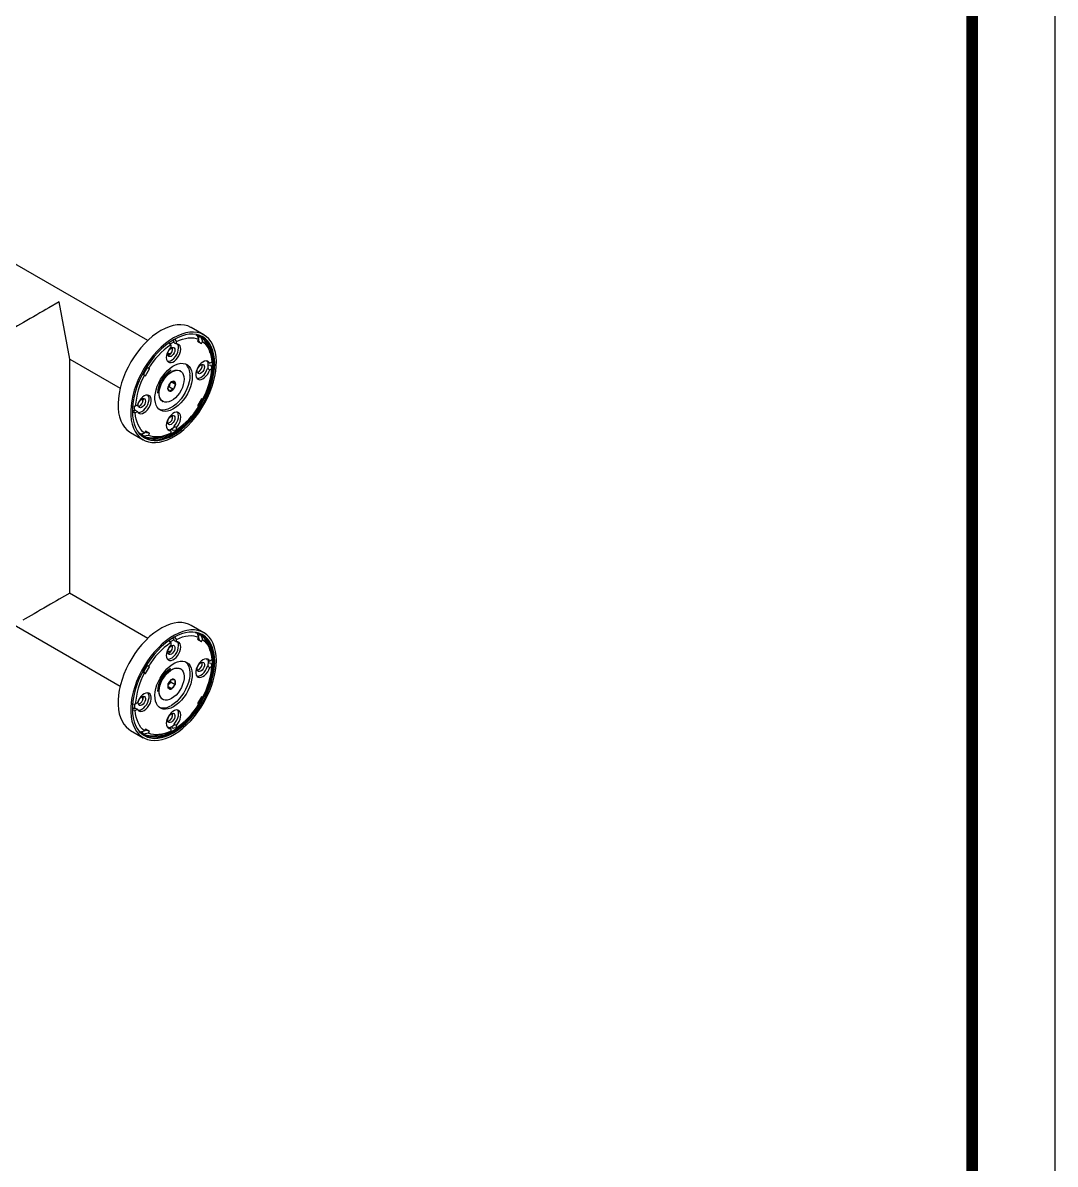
# Model space of a CAD drawing. Extents: x 0 to 3255, y 0 to 2385.
# Drawn here: x 2599 to 3255, y 935 to 1660 of the extents above; entities that cross this region are included whole.
import ezdxf

# ---------------------------------------------------------------- set-up
doc = ezdxf.new("R2010")
doc.units = 0
doc.header["$LTSCALE"] = 10
doc.header["$MEASUREMENT"] = 0
doc.layers.get('0').update_dxf_attribs({"linetype": 'CONTINUOUS'})

msp = doc.modelspace()

# ---------------------------------------------------------------- linework, layer by layer
at = {"color": 7, "linetype": 'Continuous', "lineweight": 25}
for p, q in [((2678.61, 1458.2), (2557.47, 1528.14)), ((2714.3, 1461.84), (2706.25, 1466.49)), ((2695.41, 1457.62), (2694.29, 1458.26)), ((2695.41, 1456.88), (2695.41, 1457.62)), ((2695.74, 1459.09), (2696.82, 1457.62)), ((2696.82, 1456.06), (2696.82, 1457.62)), ((2711, 1459.02), (2710, 1461.69)), ((2710.78, 1460.56), (2710.15, 1461.42)), ((2711, 1459.02), (2710.3, 1457.8)), ((2710.3, 1457.8), (2712.8, 1456.36)), ((2710.45, 1460.49), (2712.39, 1460.54)), ((2711.59, 1457.53), (2710.5, 1458.15)), ((2711.39, 1457.18), (2711.59, 1457.53)), ((2712.39, 1460.54), (2713.5, 1457.58)), ((2712.8, 1456.36), (2713.5, 1457.58)), ((2693.29, 1455.58), (2692.35, 1456.85)), ((2693.29, 1455.58), (2693.29, 1454.02)), ((2695.41, 1456.88), (2696.82, 1456.06)), ((2718.39, 1450.16), (2717.62, 1452.64)), ((2629.18, 1297.81), (2629.18, 1446.35)), ((2629.19, 1446.33), (2661.11, 1427.9)), ((2693.11, 1449.83), (2693.09, 1449.85)), ((2716.61, 1444.63), (2716.25, 1445.22)), ((2716.61, 1444.63), (2718.03, 1443.81)), ((2717.04, 1442.87), (2718.67, 1442.55)), ((2719.38, 1444.59), (2718.03, 1443.81)), ((2676.6, 1436.28), (2675.43, 1436.95)), ((2675.89, 1436.69), (2678.39, 1441.02)), ((2676.6, 1436.28), (2677.31, 1435.87)), ((2677.31, 1435.87), (2679.81, 1440.2)), ((2678.19, 1441.13), (2677.85, 1441.33)), ((2677.93, 1441.29), (2679.1, 1440.61)), ((2678.39, 1441.02), (2678.19, 1441.13)), ((2678.39, 1441.02), (2679.81, 1440.2)), ((2679.81, 1440.2), (2679.1, 1440.61)), ((2689.67, 1435.94), (2689.18, 1435.61)), ((2693.41, 1438.26), (2689.67, 1435.94)), ((2699.45, 1438.9), (2699.3, 1438.99)), ((2716.61, 1440.55), (2717.26, 1440.92)), ((2716.61, 1440.55), (2718.03, 1439.73)), ((2717.26, 1440.92), (2717.09, 1441.01)), ((2718.03, 1439.73), (2719.38, 1440.51)), ((2685.92, 1429.46), (2685.79, 1425.05)), ((2685.97, 1430.04), (2685.92, 1429.46)), ((2691.4, 1427.79), (2692.63, 1430.95)), ((2691.72, 1428.62), (2692.53, 1428.93)), ((2692.53, 1428.93), (2695.08, 1427.46)), ((2694.16, 1431.85), (2696.3, 1430.62)), ((2695.08, 1432.36), (2696.3, 1430.62)), ((2696.3, 1430.62), (2695.08, 1427.46)), ((2692.63, 1426.05), (2691.4, 1427.79)), ((2712.8, 1421.15), (2710.3, 1416.82)), ((2713.5, 1420.74), (2712.8, 1421.15)), ((2713.5, 1420.74), (2712.8, 1421.15)), ((2668.91, 1414.3), (2670.02, 1413.65)), ((2670.02, 1413.65), (2670.66, 1414.02)), ((2670.14, 1416.56), (2670.13, 1415.76)), ((2670.13, 1415.76), (2670.2, 1413.75)), ((2670.66, 1414.02), (2672.08, 1413.21)), ((2672.08, 1417.29), (2670.73, 1416.51)), ((2675.59, 1419.54), (2675.61, 1419.53)), ((2688.1, 1419.59), (2688.25, 1419.51)), ((2710.3, 1416.82), (2711, 1416.41)), ((2670.73, 1412.43), (2672.08, 1413.21)), ((2667.76, 1399.82), (2675.81, 1395.17)), ((2673.75, 1398.97), (2676.6, 1399.44)), ((2675.98, 1397.48), (2675.06, 1399.19)), ((2677.31, 1400.66), (2676.6, 1399.44)), ((2677.1, 1400.31), (2678.19, 1399.68)), ((2679.81, 1399.22), (2677.31, 1400.66)), ((2678.39, 1400.03), (2677.31, 1400.66)), ((2678.19, 1399.68), (2678.39, 1400.03)), ((2678.39, 1400.03), (2679.81, 1399.22)), ((2679.1, 1398), (2679.81, 1399.22)), ((2691.17, 1401.79), (2691.87, 1401.77)), ((2691.87, 1401.77), (2693.29, 1400.96)), ((2693.29, 1400.96), (2693.29, 1399.4)), ((2694.7, 1401.03), (2693.6, 1402.29)), ((2695.24, 1403.17), (2695.41, 1403.07)), ((2695.41, 1403.81), (2696.82, 1403)), ((2695.41, 1403.07), (2695.41, 1403.81)), ((2696.82, 1401.44), (2696.82, 1403)), ((2674.37, 1398.94), (2675.08, 1398.87)), ((2679.1, 1398), (2675.98, 1397.48)), ((2685.45, 1396.9), (2687.98, 1397.47)), ((2520.75, 1319.74), (2661.11, 1238.71)), ((2678.61, 1269.01), (2628.95, 1297.68)), ((2714.3, 1272.65), (2706.25, 1277.3)), ((2695.4, 1268.42), (2694.29, 1269.07)), ((2711, 1269.83), (2710, 1272.49)), ((2710.74, 1271.42), (2710.19, 1272.17)), ((2711, 1269.83), (2710.3, 1268.61)), ((2710.45, 1271.29), (2712.38, 1271.35)), ((2711.59, 1268.33), (2710.5, 1268.96)), ((2712.38, 1271.35), (2713.5, 1268.39)), ((2693.64, 1267.27), (2692.96, 1266.87)), ((2693.28, 1266.38), (2693.28, 1264.82)), ((2695.4, 1268.22), (2693.64, 1267.27)), ((2695.4, 1267.68), (2695.4, 1268.42)), ((2695.4, 1267.68), (2696.82, 1266.87)), ((2696.82, 1266.87), (2696.82, 1268.42)), ((2710.3, 1268.61), (2712.8, 1267.17)), ((2710.3, 1268.61), (2711.38, 1267.98)), ((2711.38, 1267.98), (2711.59, 1268.33)), ((2711.38, 1267.98), (2712.8, 1267.17)), ((2712.8, 1267.17), (2713.5, 1268.39)), ((2718.39, 1260.96), (2717.62, 1263.44)), ((2693.11, 1260.64), (2693.09, 1260.65)), ((2716.61, 1255.44), (2716.25, 1256.03)), ((2716.61, 1255.44), (2718.03, 1254.62)), ((2719.38, 1255.4), (2718.03, 1254.62)), ((2675.35, 1247.8), (2675.69, 1247.61)), ((2676.6, 1247.08), (2675.44, 1247.75)), ((2675.69, 1247.61), (2675.89, 1247.49)), ((2675.89, 1247.49), (2678.39, 1251.82)), ((2675.89, 1247.49), (2677.31, 1246.67)), ((2676.6, 1247.08), (2677.31, 1246.67)), ((2677.31, 1246.67), (2679.81, 1251)), ((2677.91, 1252.1), (2679.1, 1251.41)), ((2679.81, 1251), (2679.1, 1251.41)), ((2693.41, 1249.07), (2689.67, 1246.75)), ((2699.45, 1249.71), (2699.3, 1249.79)), ((2716.62, 1251.36), (2717.26, 1251.73)), ((2716.62, 1251.36), (2718.03, 1250.54)), ((2717.26, 1251.73), (2717.09, 1251.82)), ((2717.12, 1253.66), (2718.68, 1253.36)), ((2718.03, 1250.54), (2719.38, 1251.32)), ((2685.92, 1240.26), (2685.79, 1235.86)), ((2685.97, 1240.85), (2685.92, 1240.26)), ((2689.67, 1246.75), (2689.18, 1246.41)), ((2691.73, 1240.2), (2693.85, 1242.84)), ((2693.43, 1241.29), (2693.29, 1242.14)), ((2693.43, 1241.29), (2695.97, 1239.82)), ((2693.85, 1242.84), (2695.97, 1242.65)), ((2695.97, 1239.82), (2693.85, 1237.18)), ((2691.71, 1238.42), (2693.85, 1237.18)), ((2693.85, 1237.18), (2691.73, 1237.37)), ((2672.08, 1228.09), (2670.73, 1227.31)), ((2675.59, 1230.35), (2675.61, 1230.34)), ((2688.1, 1230.4), (2688.25, 1230.31)), ((2712.8, 1231.96), (2710.3, 1227.63)), ((2710.3, 1227.63), (2711.01, 1227.22)), ((2710.3, 1227.63), (2711.01, 1227.22)), ((2713.51, 1231.55), (2712.8, 1231.96)), ((2668.91, 1225.1), (2670.02, 1224.46)), ((2670.02, 1224.46), (2670.66, 1224.83)), ((2670.66, 1224.83), (2672.08, 1224.01)), ((2670.73, 1223.23), (2672.08, 1224.01)), ((2677.31, 1211.46), (2676.61, 1210.24)), ((2677.11, 1211.11), (2678.19, 1210.49)), ((2679.81, 1210.02), (2677.31, 1211.46)), ((2678.19, 1210.49), (2678.4, 1210.84)), ((2691.18, 1212.6), (2691.87, 1212.58)), ((2691.87, 1212.58), (2693.29, 1211.77)), ((2693.29, 1211.77), (2693.29, 1210.21)), ((2694.7, 1211.84), (2693.61, 1213.09)), ((2695.24, 1213.98), (2695.41, 1213.88)), ((2695.41, 1214.62), (2696.82, 1213.81)), ((2695.41, 1213.88), (2695.41, 1214.62)), ((2696.82, 1212.25), (2696.82, 1213.81)), ((2667.76, 1210.63), (2675.81, 1205.98)), ((2673.77, 1209.78), (2676.61, 1210.24)), ((2674.42, 1209.74), (2675.09, 1209.67)), ((2675.98, 1208.29), (2675.06, 1209.99)), ((2679.1, 1208.8), (2675.98, 1208.29)), ((2679.1, 1208.8), (2679.81, 1210.02)), ((2685.45, 1207.7), (2687.98, 1208.28))]:
    msp.add_line(p, q, dxfattribs=at)
msp.add_line((2629.18, 1446.35), (2622.48, 1482.88))
at = {"ltscale": 0.5}
msp.add_lwpolyline([(0, 0), (3255, 0), (3255, 2385), (0, 2385)], close=True, dxfattribs=at)
at = {"color": 5, "linetype": 'ByBlock', "lineweight": 200, "const_width": 7.5}
msp.add_lwpolyline([(52.34, 102.12), (3202.34, 102.12), (3202.34, 2329.62), (52.34, 2329.62)], close=True, dxfattribs=at)
at = {"color": 7, "linetype": 'Continuous', "lineweight": 25, "flags": 128}
for points in [[(2622.48, 1482.88), (2615.77, 1479.01), (2614.03, 1478.01), (2612.16, 1476.93), (2610.19, 1475.79), (2608.14, 1474.6), (2606.04, 1473.39), (2603.93, 1472.17), (2601.83, 1470.96), (2599.78, 1469.78), (2597.8, 1468.64), (2595.93, 1467.56), (2594.19, 1466.55), (2594.18, 1466.54)], [(2687.01, 1464.59), (2684.38, 1462.92), (2681.78, 1460.98), (2679.22, 1458.78), (2676.74, 1456.34), (2674.36, 1453.68), (2672.09, 1450.84), (2669.96, 1447.82), (2667.99, 1444.67), (2666.2, 1441.41), (2664.61, 1438.08), (2663.22, 1434.7), (2662.05, 1431.3), (2661.12, 1427.93), (2660.43, 1424.6), (2659.99, 1421.35), (2659.8, 1418.21), (2659.86, 1415.21), (2660.18, 1412.38), (2660.74, 1409.74), (2661.56, 1407.32), (2662.61, 1405.14), (2663.88, 1403.23), (2665.38, 1401.59), (2667.07, 1400.25), (2667.76, 1399.82)], [(2706.25, 1466.49), (2706.02, 1466.62), (2704.05, 1467.5), (2701.92, 1468.06), (2699.65, 1468.29), (2697.27, 1468.19), (2694.79, 1467.77), (2692.24, 1467.02), (2689.63, 1465.95), (2687.01, 1464.59)], [(2695.05, 1459.94), (2692.43, 1458.28), (2689.83, 1456.33), (2687.27, 1454.13), (2684.79, 1451.69), (2682.41, 1449.04), (2680.14, 1446.19), (2678.01, 1443.18), (2676.04, 1440.03), (2674.25, 1436.77), (2672.66, 1433.43), (2671.27, 1430.05), (2670.1, 1426.66), (2669.17, 1423.28), (2668.48, 1419.95), (2668.04, 1416.7), (2667.84, 1413.56), (2667.91, 1410.56), (2668.23, 1407.73), (2668.79, 1405.09), (2669.6, 1402.67), (2670.66, 1400.5), (2671.93, 1398.58), (2673.43, 1396.94), (2675.12, 1395.6), (2677, 1394.57), (2679.06, 1393.85), (2681.25, 1393.45), (2683.58, 1393.39), (2686.02, 1393.65), (2688.54, 1394.23), (2691.12, 1395.14), (2693.74, 1396.36), (2696.37, 1397.88), (2698.99, 1399.68), (2701.57, 1401.75), (2704.09, 1404.08), (2706.52, 1406.63), (2708.85, 1409.38), (2711.05, 1412.32), (2713.1, 1415.4), (2714.98, 1418.61), (2716.68, 1421.91), (2718.17, 1425.27), (2719.45, 1428.66), (2720.5, 1432.05), (2721.31, 1435.41), (2721.88, 1438.7), (2722.2, 1441.9), (2722.26, 1444.97), (2722.07, 1447.89), (2721.63, 1450.63), (2720.94, 1453.16), (2720.01, 1455.46), (2718.84, 1457.51), (2717.45, 1459.29), (2715.86, 1460.78), (2714.07, 1461.97), (2712.1, 1462.85), (2709.97, 1463.41), (2707.7, 1463.64), (2705.32, 1463.54), (2702.84, 1463.12), (2700.28, 1462.37), (2697.68, 1461.31), (2695.05, 1459.94)], [(2695.05, 1458.71), (2692.49, 1457.09), (2689.95, 1455.19), (2687.46, 1453.03), (2685.04, 1450.64), (2682.72, 1448.03), (2680.52, 1445.24), (2678.46, 1442.28), (2676.56, 1439.19), (2674.83, 1436), (2673.31, 1432.74), (2671.99, 1429.43), (2670.89, 1426.12), (2670.02, 1422.83), (2669.4, 1419.59), (2669.02, 1416.44), (2668.9, 1413.41), (2669.02, 1410.52), (2669.4, 1407.81), (2670.02, 1405.29), (2670.89, 1403), (2671.99, 1400.95), (2673.3, 1399.17), (2674.83, 1397.68), (2676.56, 1396.47), (2678.46, 1395.58), (2680.52, 1395.01), (2682.72, 1394.75), (2685.04, 1394.83), (2687.46, 1395.22), (2689.95, 1395.94), (2692.49, 1396.97), (2695.05, 1398.3), (2697.62, 1399.93), (2700.16, 1401.83), (2702.65, 1403.99), (2705.06, 1406.38), (2707.38, 1408.99), (2709.58, 1411.78), (2711.65, 1414.74), (2713.55, 1417.83), (2715.27, 1421.02), (2716.8, 1424.28), (2718.12, 1427.59), (2719.22, 1430.9), (2720.08, 1434.19), (2720.71, 1437.43), (2721.08, 1440.57), (2721.21, 1443.61), (2721.08, 1446.5), (2720.71, 1449.21), (2720.08, 1451.73), (2719.22, 1454.02), (2718.12, 1456.06), (2716.8, 1457.84), (2715.27, 1459.34), (2713.55, 1460.54), (2711.65, 1461.44), (2709.59, 1462.01), (2707.38, 1462.27), (2705.06, 1462.19), (2702.65, 1461.8), (2700.16, 1461.08), (2697.62, 1460.05), (2695.05, 1458.71)], [(2676.21, 1396.68), (2677.75, 1395.99), (2679.81, 1395.41), (2682.02, 1395.16), (2684.34, 1395.23), (2686.75, 1395.63), (2689.24, 1396.35), (2691.78, 1397.38), (2694.35, 1398.71), (2696.91, 1400.34), (2699.45, 1402.24), (2701.94, 1404.4), (2704.36, 1406.79), (2706.68, 1409.4), (2708.88, 1412.19), (2710.94, 1415.15), (2712.84, 1418.24), (2714.57, 1421.43), (2716.09, 1424.69), (2717.41, 1427.99), (2718.51, 1431.31), (2719.38, 1434.6), (2720, 1437.83), (2720.38, 1440.98), (2720.5, 1444.02), (2720.38, 1446.9), (2720, 1449.62), (2719.38, 1452.13), (2718.51, 1454.43), (2717.41, 1456.47), (2716.1, 1458.25), (2714.57, 1459.75), (2713.19, 1460.74)], [(2695.41, 1457.41), (2693.04, 1456.11), (2692.96, 1456.06)], [(2696.82, 1457.62), (2698.76, 1458.49), (2700.68, 1459.16), (2702.56, 1459.64), (2704.39, 1459.92), (2706.16, 1459.99), (2707.86, 1459.87), (2709.48, 1459.55), (2711, 1459.02)], [(2711.46, 1457.31), (2710.47, 1457.99), (2710.42, 1458.02)], [(2713.5, 1457.58), (2714.72, 1456.52), (2715.81, 1455.28), (2716.77, 1453.87), (2717.59, 1452.29), (2718.26, 1450.57), (2718.79, 1448.7), (2719.16, 1446.7), (2719.38, 1444.59)], [(2693.29, 1454.02), (2692.33, 1452.85), (2691.53, 1451.52), (2690.94, 1450.12), (2690.57, 1448.72), (2690.46, 1447.39), (2690.61, 1446.23), (2691.01, 1445.28), (2691.64, 1444.62), (2692.47, 1444.26), (2693.44, 1444.24), (2694.51, 1444.56), (2695.6, 1445.19), (2696.67, 1446.1), (2697.64, 1447.25), (2698.46, 1448.55), (2699.1, 1449.95), (2699.5, 1451.36), (2699.65, 1452.7), (2699.54, 1453.89), (2699.17, 1454.87), (2698.57, 1455.59), (2697.78, 1455.99), (2696.82, 1456.06)], [(2691.18, 1445.06), (2692.03, 1445.06), (2693.09, 1445.37), (2694.19, 1446.01), (2695.25, 1446.92), (2696.22, 1448.06), (2697.05, 1449.37), (2697.68, 1450.77), (2698.08, 1452.17), (2698.23, 1453.51), (2698.12, 1454.71), (2697.76, 1455.69), (2697.52, 1456.04)], [(2695.94, 1452.29), (2695.81, 1451.35), (2695.45, 1450.38), (2694.9, 1449.46), (2694.2, 1448.71), (2693.45, 1448.21), (2692.72, 1448), (2692.08, 1448.11), (2691.62, 1448.53), (2691.37, 1449.21), (2691.37, 1450.09), (2691.62, 1451.06), (2692.08, 1452.01), (2692.72, 1452.86), (2693.45, 1453.49), (2694.2, 1453.86), (2694.9, 1453.91), (2695.45, 1453.64), (2695.81, 1453.07), (2695.94, 1452.29)], [(2706.89, 1435.34), (2706.77, 1433.28), (2706.39, 1431.12), (2705.77, 1428.89), (2704.93, 1426.67), (2703.87, 1424.48), (2702.63, 1422.37), (2701.22, 1420.4), (2699.68, 1418.6), (2698.05, 1417.01), (2696.35, 1415.67), (2694.62, 1414.59), (2692.9, 1413.82), (2691.23, 1413.36), (2689.64, 1413.22), (2688.16, 1413.41), (2686.83, 1413.92), (2685.68, 1414.74), (2684.73, 1415.86), (2683.99, 1417.24), (2683.5, 1418.86), (2683.24, 1420.69), (2683.24, 1422.69), (2683.5, 1424.81), (2683.99, 1427.01), (2684.73, 1429.24), (2685.68, 1431.46), (2686.84, 1433.61), (2688.16, 1435.65), (2689.64, 1437.54), (2691.23, 1439.24), (2692.9, 1440.71), (2694.62, 1441.92), (2696.35, 1442.85), (2698.05, 1443.47), (2699.69, 1443.77), (2701.22, 1443.74), (2702.63, 1443.39), (2703.87, 1442.72), (2704.93, 1441.75), (2705.78, 1440.5), (2706.39, 1438.99), (2706.77, 1437.26), (2706.89, 1435.34)], [(2693.09, 1449.85), (2692.18, 1449.84), (2691.35, 1449.75)], [(2692.23, 1449.12), (2691.48, 1448.84), (2691.47, 1448.83)], [(2718.03, 1443.81), (2717.49, 1444.6), (2716.74, 1445.09), (2715.83, 1445.26), (2714.79, 1445.08), (2713.7, 1444.58), (2712.62, 1443.78), (2711.6, 1442.73), (2710.71, 1441.48), (2709.99, 1440.11), (2709.48, 1438.7), (2709.22, 1437.32), (2709.22, 1436.06), (2709.48, 1434.98), (2709.99, 1434.15), (2710.71, 1433.61), (2711.6, 1433.39), (2712.62, 1433.52), (2713.7, 1433.97), (2714.79, 1434.73), (2715.82, 1435.74), (2716.74, 1436.96), (2717.49, 1438.32), (2718.03, 1439.73)], [(2714.67, 1441.47), (2714.55, 1440.53), (2714.19, 1439.56), (2713.63, 1438.64), (2712.94, 1437.89), (2712.18, 1437.39), (2711.45, 1437.18), (2710.82, 1437.29), (2710.35, 1437.71), (2710.11, 1438.39), (2710.11, 1439.27), (2710.35, 1440.24), (2710.82, 1441.19), (2711.45, 1442.04), (2712.18, 1442.67), (2712.94, 1443.04), (2713.63, 1443.09), (2714.19, 1442.82), (2714.55, 1442.26), (2714.67, 1441.47)], [(2688.1, 1419.59), (2687.29, 1420.22), (2686.57, 1421.21), (2686.07, 1422.45), (2685.81, 1423.92), (2685.81, 1425.56), (2686.07, 1427.32), (2686.57, 1429.14), (2687.3, 1430.97), (2688.23, 1432.74), (2689.34, 1434.4), (2690.59, 1435.9), (2691.94, 1437.19), (2693.35, 1438.22), (2694.76, 1438.96), (2696.15, 1439.4), (2697.45, 1439.51), (2698.64, 1439.29), (2699.3, 1438.99)], [(2701.77, 1433.77), (2701.64, 1432.07), (2701.26, 1430.27), (2700.65, 1428.44), (2699.81, 1426.63), (2698.79, 1424.9), (2697.6, 1423.32), (2696.3, 1421.92), (2694.91, 1420.76), (2693.5, 1419.86), (2692.09, 1419.27), (2690.74, 1419), (2689.49, 1419.06), (2688.38, 1419.44), (2687.45, 1420.13), (2686.72, 1421.12), (2686.22, 1422.37), (2685.97, 1423.83), (2685.97, 1425.47), (2686.22, 1427.23), (2686.72, 1429.05), (2687.45, 1430.88), (2688.38, 1432.65), (2689.49, 1434.32), (2690.74, 1435.81), (2692.09, 1437.1), (2693.5, 1438.13), (2694.91, 1438.88), (2696.3, 1439.31), (2697.6, 1439.42), (2698.79, 1439.2), (2699.81, 1438.66), (2700.65, 1437.82), (2701.26, 1436.7), (2701.64, 1435.33), (2701.77, 1433.77)], [(2705.48, 1436.16), (2705.35, 1434.1), (2704.98, 1431.93), (2704.36, 1429.71), (2703.51, 1427.48), (2702.46, 1425.29), (2701.21, 1423.19), (2699.81, 1421.21), (2698.27, 1419.41), (2696.63, 1417.83), (2694.93, 1416.48), (2693.21, 1415.41), (2691.49, 1414.64), (2689.82, 1414.18), (2688.22, 1414.04), (2686.75, 1414.23), (2686, 1414.47)], [(2709.91, 1434.24), (2710.19, 1434.21), (2711.2, 1434.33), (2712.29, 1434.79), (2713.38, 1435.54), (2714.41, 1436.56), (2715.33, 1437.78), (2716.08, 1439.14), (2716.61, 1440.55)], [(2718.67, 1442.55), (2718.84, 1442.07), (2719.38, 1440.51)], [(2672.08, 1413.21), (2672.62, 1412.42), (2673.37, 1411.93), (2674.28, 1411.76), (2675.31, 1411.94), (2676.4, 1412.44), (2677.49, 1413.24), (2678.51, 1414.29), (2679.4, 1415.54), (2680.12, 1416.91), (2680.62, 1418.32), (2680.88, 1419.7), (2680.88, 1420.96), (2680.62, 1422.04), (2680.12, 1422.87), (2679.4, 1423.41), (2678.51, 1423.62), (2677.49, 1423.5), (2676.4, 1423.05), (2675.31, 1422.29), (2674.28, 1421.28), (2673.37, 1420.05), (2672.62, 1418.7), (2672.08, 1417.29)], [(2672.44, 1412.61), (2672.87, 1412.58), (2673.9, 1412.75), (2674.99, 1413.25), (2676.07, 1414.05), (2677.09, 1415.11), (2677.99, 1416.35), (2678.71, 1417.72), (2679.21, 1419.14), (2679.47, 1420.51), (2679.47, 1421.78), (2679.21, 1422.86), (2678.78, 1423.6)], [(2677.2, 1419.84), (2677.08, 1418.9), (2676.72, 1417.93), (2676.16, 1417.02), (2675.47, 1416.27), (2674.72, 1415.76), (2673.98, 1415.55), (2673.35, 1415.66), (2672.89, 1416.08), (2672.64, 1416.77), (2672.64, 1417.64), (2672.89, 1418.61), (2673.35, 1419.57), (2673.98, 1420.41), (2674.72, 1421.05), (2675.47, 1421.41), (2676.16, 1421.46), (2676.72, 1421.19), (2677.08, 1420.63), (2677.2, 1419.84)], [(2674.8, 1421.1), (2674.96, 1420.71), (2675.59, 1419.54)], [(2675.66, 1421.45), (2675.67, 1421.44), (2675.79, 1420.65)], [(2669.16, 1416.69), (2670.34, 1416.55), (2670.73, 1416.51)], [(2710.84, 1416.5), (2712.13, 1418.64), (2713.35, 1420.84)], [(2670.73, 1412.43), (2670.34, 1412.47), (2668.99, 1412.63)], [(2676.6, 1399.44), (2675.39, 1400.5), (2674.3, 1401.74), (2673.34, 1403.15), (2672.52, 1404.72), (2671.85, 1406.45), (2671.32, 1408.32), (2670.95, 1410.31), (2670.73, 1412.43)], [(2696.82, 1403), (2697.77, 1404.17), (2698.57, 1405.5), (2699.17, 1406.9), (2699.54, 1408.3), (2699.65, 1409.62), (2699.5, 1410.79), (2699.09, 1411.73), (2698.46, 1412.4), (2697.64, 1412.76), (2696.66, 1412.78), (2695.6, 1412.46), (2694.51, 1411.83), (2693.44, 1410.92), (2692.47, 1409.77), (2691.64, 1408.47), (2691.01, 1407.07), (2690.61, 1405.66), (2690.46, 1404.32), (2690.57, 1403.13), (2690.93, 1402.15), (2691.53, 1401.43), (2692.33, 1401.03), (2693.29, 1400.96)], [(2695.94, 1409.02), (2695.81, 1408.09), (2695.45, 1407.11), (2694.9, 1406.2), (2694.2, 1405.45), (2693.45, 1404.94), (2692.72, 1404.73), (2692.08, 1404.84), (2691.62, 1405.26), (2691.37, 1405.95), (2691.37, 1406.82), (2691.62, 1407.79), (2692.08, 1408.75), (2692.72, 1409.59), (2693.45, 1410.23), (2694.2, 1410.59), (2694.9, 1410.64), (2695.45, 1410.37), (2695.81, 1409.81), (2695.94, 1409.02)], [(2695.41, 1403.81), (2696.36, 1404.99), (2697.16, 1406.31), (2697.76, 1407.72), (2698.12, 1409.12), (2698.23, 1410.44), (2698.08, 1411.61), (2697.68, 1412.55), (2697.52, 1412.78)], [(2677.18, 1400.44), (2677.67, 1400.19), (2678.31, 1399.9)], [(2693.29, 1399.4), (2691.35, 1398.53), (2689.43, 1397.86), (2687.55, 1397.38), (2685.72, 1397.1), (2683.95, 1397.02), (2682.25, 1397.15), (2680.63, 1397.47), (2679.1, 1398)], [(2692.37, 1401.49), (2693.03, 1401.84), (2695.41, 1403.28)], [(2696.82, 1401.44), (2696.59, 1401.39), (2694.7, 1401.03)], [(2629.18, 1297.81), (2622.48, 1293.94), (2620.74, 1292.93), (2618.87, 1291.85), (2616.89, 1290.71), (2614.84, 1289.53), (2612.75, 1288.32), (2610.63, 1287.1), (2608.54, 1285.89), (2606.48, 1284.7), (2604.51, 1283.56), (2602.64, 1282.48), (2600.9, 1281.48), (2599.32, 1280.56)], [(2706.25, 1277.3), (2704.55, 1278.12), (2702.46, 1278.75), (2700.23, 1279.07), (2697.87, 1279.05), (2695.41, 1278.71), (2692.88, 1278.04), (2690.28, 1277.05), (2687.66, 1275.76), (2685.03, 1274.17), (2682.42, 1272.29), (2679.85, 1270.16), (2677.35, 1267.77), (2674.94, 1265.17), (2672.64, 1262.37), (2670.48, 1259.39), (2668.47, 1256.27), (2666.63, 1253.04), (2664.98, 1249.72), (2663.54, 1246.35), (2662.32, 1242.95), (2661.33, 1239.57), (2660.58, 1236.22), (2660.07, 1232.95), (2659.82, 1229.78), (2659.82, 1226.75), (2660.07, 1223.87), (2660.58, 1221.18), (2661.33, 1218.71), (2662.32, 1216.47), (2663.55, 1214.48), (2664.99, 1212.78), (2666.63, 1211.36), (2667.76, 1210.63)], [(2722.27, 1255.03), (2722.14, 1257.99), (2721.76, 1260.78), (2721.13, 1263.36), (2720.26, 1265.72), (2719.15, 1267.84), (2717.82, 1269.68), (2716.27, 1271.25), (2714.53, 1272.51), (2712.6, 1273.47), (2710.51, 1274.11), (2708.28, 1274.42), (2705.92, 1274.4), (2703.46, 1274.06), (2700.92, 1273.39), (2698.33, 1272.41), (2695.71, 1271.11), (2693.08, 1269.52), (2690.47, 1267.65), (2687.9, 1265.51), (2685.4, 1263.13), (2682.99, 1260.52), (2680.69, 1257.72), (2678.53, 1254.75), (2676.52, 1251.63), (2674.68, 1248.39), (2673.03, 1245.07), (2671.59, 1241.7), (2670.37, 1238.31), (2669.38, 1234.92), (2668.63, 1231.58), (2668.12, 1228.31), (2667.87, 1225.14), (2667.87, 1222.1), (2668.12, 1219.22), (2668.63, 1216.54), (2669.38, 1214.06), (2670.37, 1211.82), (2671.59, 1209.84), (2673.04, 1208.13), (2674.68, 1206.71), (2676.52, 1205.6), (2678.53, 1204.8), (2680.7, 1204.33), (2682.99, 1204.18), (2685.4, 1204.36), (2687.91, 1204.86), (2690.47, 1205.69), (2693.08, 1206.83), (2695.71, 1208.28), (2698.34, 1210.01), (2700.93, 1212.02), (2703.47, 1214.28), (2705.93, 1216.78), (2708.28, 1219.49), (2710.52, 1222.38), (2712.61, 1225.43), (2714.53, 1228.61), (2716.28, 1231.89), (2717.82, 1235.24), (2719.15, 1238.63), (2720.26, 1242.02), (2721.13, 1245.39), (2721.76, 1248.7), (2722.14, 1251.92), (2722.27, 1255.03)], [(2721.21, 1254.42), (2721.08, 1257.31), (2720.71, 1260.02), (2720.08, 1262.54), (2719.22, 1264.83), (2718.12, 1266.87), (2716.8, 1268.65), (2715.27, 1270.15), (2713.55, 1271.35), (2711.64, 1272.24), (2709.58, 1272.82), (2707.38, 1273.07), (2705.06, 1273), (2702.64, 1272.6), (2700.15, 1271.88), (2697.61, 1270.85), (2695.05, 1269.52), (2692.49, 1267.89), (2689.95, 1265.99), (2687.46, 1263.83), (2685.04, 1261.44), (2682.72, 1258.83), (2680.52, 1256.04), (2678.46, 1253.08), (2676.56, 1249.99), (2674.83, 1246.8), (2673.3, 1243.54), (2671.98, 1240.23), (2670.89, 1236.92), (2670.02, 1233.63), (2669.4, 1230.4), (2669.02, 1227.25), (2668.9, 1224.21), (2669.02, 1221.32), (2669.4, 1218.61), (2670.02, 1216.1), (2670.89, 1213.8), (2671.99, 1211.76), (2673.31, 1209.98), (2674.84, 1208.48), (2676.56, 1207.28), (2678.46, 1206.39), (2680.52, 1205.81), (2682.73, 1205.56), (2685.05, 1205.63), (2687.46, 1206.03), (2689.95, 1206.75), (2692.49, 1207.78), (2695.06, 1209.11), (2697.62, 1210.74), (2700.16, 1212.64), (2702.65, 1214.8), (2705.07, 1217.19), (2707.39, 1219.8), (2709.59, 1222.59), (2711.65, 1225.55), (2713.55, 1228.64), (2715.27, 1231.83), (2716.8, 1235.09), (2718.12, 1238.4), (2719.22, 1241.71), (2720.08, 1245), (2720.71, 1248.24), (2721.08, 1251.39), (2721.21, 1254.42)], [(2695.74, 1269.87), (2696.59, 1268.74), (2696.82, 1268.42)], [(2696.82, 1268.42), (2698.76, 1269.29), (2700.67, 1269.97), (2702.55, 1270.44), (2704.38, 1270.72), (2706.16, 1270.8), (2707.86, 1270.68), (2709.48, 1270.35), (2711, 1269.83)], [(2711.46, 1268.12), (2710.89, 1268.53), (2710.42, 1268.82)], [(2720.5, 1254.83), (2720.38, 1257.71), (2720, 1260.43), (2719.38, 1262.94), (2718.51, 1265.24), (2717.41, 1267.28), (2716.09, 1269.06), (2714.56, 1270.56), (2713.19, 1271.55)], [(2693.28, 1264.82), (2692.33, 1263.65), (2691.53, 1262.33), (2690.93, 1260.92), (2690.57, 1259.52), (2690.46, 1258.2), (2690.61, 1257.03), (2691.01, 1256.09), (2691.64, 1255.42), (2692.47, 1255.07), (2693.44, 1255.05), (2694.5, 1255.36), (2695.6, 1256), (2696.66, 1256.91), (2697.64, 1258.05), (2698.46, 1259.36), (2699.09, 1260.76), (2699.5, 1262.16), (2699.65, 1263.5), (2699.54, 1264.7), (2699.17, 1265.68), (2698.57, 1266.39), (2697.77, 1266.79), (2696.82, 1266.87)], [(2691.17, 1255.86), (2692.03, 1255.86), (2693.09, 1256.18), (2694.19, 1256.81), (2695.25, 1257.72), (2696.22, 1258.87), (2697.05, 1260.17), (2697.68, 1261.57), (2698.08, 1262.98), (2698.23, 1264.32), (2698.12, 1265.51), (2697.76, 1266.49), (2697.52, 1266.85)], [(2693.64, 1259.11), (2692.89, 1258.82), (2692.23, 1258.86), (2691.71, 1259.2), (2691.41, 1259.83), (2691.35, 1260.66), (2691.53, 1261.61), (2691.95, 1262.58), (2692.54, 1263.47), (2693.26, 1264.16), (2694.02, 1264.6), (2694.73, 1264.73), (2695.33, 1264.54), (2695.74, 1264.04), (2695.93, 1263.3), (2695.87, 1262.4), (2695.56, 1261.42), (2695.05, 1260.48), (2694.38, 1259.69), (2693.64, 1259.11)], [(2693.28, 1266.38), (2693.05, 1266.7), (2692.34, 1267.65)], [(2713.5, 1268.39), (2714.72, 1267.33), (2715.81, 1266.09), (2716.77, 1264.68), (2717.59, 1263.1), (2718.26, 1261.38), (2718.79, 1259.51), (2719.16, 1257.51), (2719.38, 1255.4)], [(2676.21, 1207.49), (2677.76, 1206.8), (2679.82, 1206.22), (2682.02, 1205.97), (2684.34, 1206.04), (2686.76, 1206.44), (2689.25, 1207.15), (2691.79, 1208.19), (2694.35, 1209.52), (2696.91, 1211.15), (2699.45, 1213.05), (2701.94, 1215.21), (2704.36, 1217.6), (2706.68, 1220.21), (2708.88, 1223), (2710.94, 1225.96), (2712.84, 1229.05), (2714.57, 1232.24), (2716.1, 1235.5), (2717.42, 1238.81), (2718.51, 1242.12), (2719.38, 1245.41), (2720, 1248.64), (2720.38, 1251.79), (2720.5, 1254.83)], [(2695.05, 1225.64), (2693.33, 1224.79), (2691.64, 1224.25), (2690.03, 1224.03), (2688.52, 1224.14), (2687.15, 1224.57), (2685.95, 1225.31), (2684.95, 1226.36), (2684.16, 1227.68), (2683.6, 1229.24), (2683.28, 1231.02), (2683.22, 1232.98), (2683.41, 1235.08), (2683.85, 1237.26), (2684.52, 1239.49), (2685.42, 1241.71), (2686.53, 1243.88), (2687.82, 1245.96), (2689.26, 1247.89), (2690.82, 1249.64), (2692.48, 1251.17), (2694.19, 1252.45), (2695.92, 1253.45), (2697.63, 1254.15), (2699.28, 1254.53), (2700.85, 1254.59), (2702.29, 1254.32), (2703.58, 1253.73), (2704.68, 1252.83), (2705.58, 1251.65), (2706.26, 1250.2), (2706.7, 1248.52), (2706.89, 1246.65), (2706.82, 1244.62), (2706.51, 1242.47), (2705.95, 1240.26), (2705.16, 1238.03), (2704.16, 1235.82), (2702.96, 1233.69), (2701.59, 1231.68), (2700.08, 1229.84), (2698.47, 1228.19), (2696.78, 1226.78), (2695.05, 1225.64)], [(2693.09, 1260.65), (2692.58, 1260.66), (2691.34, 1260.55)], [(2692.22, 1259.93), (2691.48, 1259.64), (2691.47, 1259.64)], [(2702.69, 1254.17), (2703.27, 1253.65), (2704.17, 1252.46), (2704.85, 1251.02), (2705.28, 1249.34), (2705.47, 1247.46), (2705.41, 1245.43), (2705.1, 1243.29), (2704.54, 1241.08), (2703.75, 1238.84), (2702.74, 1236.64), (2701.54, 1234.51), (2700.17, 1232.5), (2698.67, 1230.65), (2697.05, 1229.01), (2695.36, 1227.6), (2693.64, 1226.46)], [(2718.03, 1254.62), (2717.49, 1255.41), (2716.74, 1255.9), (2715.82, 1256.06), (2714.79, 1255.89), (2713.7, 1255.39), (2712.62, 1254.59), (2711.6, 1253.54), (2710.71, 1252.29), (2709.99, 1250.92), (2709.48, 1249.51), (2709.22, 1248.13), (2709.22, 1246.87), (2709.48, 1245.79), (2709.99, 1244.95), (2710.71, 1244.42), (2711.6, 1244.2), (2712.62, 1244.33), (2713.7, 1244.78), (2714.79, 1245.54), (2715.83, 1246.55), (2716.74, 1247.77), (2717.49, 1249.13), (2718.03, 1250.54)], [(2717.08, 1251.62), (2717.14, 1254.4), (2717.11, 1255.15)], [(2688.1, 1230.4), (2687.51, 1230.82), (2686.73, 1231.74), (2686.17, 1232.92), (2685.85, 1234.34), (2685.79, 1235.94), (2685.98, 1237.67), (2686.42, 1239.49), (2687.09, 1241.32), (2687.98, 1243.11), (2689.05, 1244.81), (2690.26, 1246.35), (2691.59, 1247.69), (2692.99, 1248.79), (2694.41, 1249.61), (2695.81, 1250.13), (2697.14, 1250.32), (2698.35, 1250.18), (2699.3, 1249.79)], [(2693.85, 1230.87), (2692.44, 1230.2), (2691.07, 1229.84), (2689.79, 1229.82), (2688.64, 1230.12), (2687.66, 1230.74), (2686.88, 1231.65), (2686.32, 1232.84), (2686, 1234.25), (2685.94, 1235.85), (2686.13, 1237.59), (2686.57, 1239.4), (2687.24, 1241.23), (2688.13, 1243.02), (2689.2, 1244.72), (2690.41, 1246.26), (2691.74, 1247.61), (2693.14, 1248.71), (2694.56, 1249.53), (2695.96, 1250.04), (2697.29, 1250.23), (2698.5, 1250.09), (2699.57, 1249.63), (2700.46, 1248.86), (2701.13, 1247.81), (2701.57, 1246.5), (2701.76, 1244.99), (2701.7, 1243.31), (2701.38, 1241.53), (2700.82, 1239.7), (2700.04, 1237.88), (2699.06, 1236.13), (2697.91, 1234.51), (2696.63, 1233.06), (2695.27, 1231.83), (2693.85, 1230.87)], [(2709.91, 1245.05), (2710.19, 1245.02), (2711.21, 1245.14), (2712.29, 1245.6), (2713.38, 1246.35), (2714.41, 1247.37), (2715.33, 1248.59), (2716.08, 1249.95), (2716.62, 1251.36)], [(2712.37, 1248.3), (2711.63, 1248.01), (2710.96, 1248.04), (2710.45, 1248.39), (2710.15, 1249.01), (2710.08, 1249.85), (2710.27, 1250.8), (2710.68, 1251.77), (2711.28, 1252.65), (2711.99, 1253.35), (2712.75, 1253.78), (2713.47, 1253.91), (2714.06, 1253.72), (2714.48, 1253.23), (2714.66, 1252.49), (2714.6, 1251.58), (2714.3, 1250.61), (2713.78, 1249.67), (2713.12, 1248.87), (2712.37, 1248.3)], [(2718.68, 1253.36), (2718.84, 1252.88), (2719.38, 1251.32)], [(2672.08, 1224.01), (2672.62, 1223.22), (2673.37, 1222.73), (2674.28, 1222.57), (2675.31, 1222.74), (2676.4, 1223.24), (2677.49, 1224.04), (2678.51, 1225.09), (2679.4, 1226.34), (2680.12, 1227.71), (2680.62, 1229.12), (2680.88, 1230.5), (2680.88, 1231.77), (2680.62, 1232.84), (2680.12, 1233.68), (2679.4, 1234.21), (2678.51, 1234.43), (2677.49, 1234.3), (2676.4, 1233.85), (2675.31, 1233.1), (2674.28, 1232.08), (2673.37, 1230.86), (2672.62, 1229.5), (2672.08, 1228.09)], [(2672.44, 1223.41), (2672.87, 1223.38), (2673.9, 1223.56), (2674.99, 1224.06), (2676.07, 1224.86), (2677.09, 1225.91), (2677.99, 1227.16), (2678.71, 1228.53), (2679.21, 1229.94), (2679.47, 1231.32), (2679.47, 1232.58), (2679.21, 1233.66), (2678.78, 1234.4)], [(2669.16, 1227.49), (2670.34, 1227.36), (2670.73, 1227.31)], [(2670.14, 1227.3), (2670.14, 1227.26), (2670.2, 1224.56)], [(2674.91, 1226.66), (2674.16, 1226.37), (2673.5, 1226.41), (2672.98, 1226.75), (2672.68, 1227.38), (2672.62, 1228.21), (2672.8, 1229.17), (2673.22, 1230.14), (2673.81, 1231.02), (2674.53, 1231.71), (2675.28, 1232.15), (2676, 1232.28), (2676.6, 1232.09), (2677.01, 1231.6), (2677.2, 1230.86), (2677.13, 1229.95), (2676.83, 1228.97), (2676.32, 1228.04), (2675.65, 1227.24), (2674.91, 1226.66)], [(2674.81, 1231.91), (2675.54, 1230.44), (2675.59, 1230.35)], [(2675.66, 1232.26), (2675.67, 1232.25), (2675.79, 1231.46)], [(2710.84, 1227.31), (2712.14, 1229.45), (2713.34, 1231.64)], [(2670.73, 1223.23), (2670.34, 1223.27), (2669.01, 1223.43)], [(2676.61, 1210.24), (2675.39, 1211.3), (2674.3, 1212.54), (2673.34, 1213.95), (2672.52, 1215.53), (2671.85, 1217.25), (2671.32, 1219.12), (2670.95, 1221.12), (2670.73, 1223.23)], [(2696.82, 1213.81), (2697.78, 1214.98), (2698.58, 1216.3), (2699.17, 1217.71), (2699.54, 1219.11), (2699.65, 1220.43), (2699.5, 1221.6), (2699.1, 1222.54), (2698.46, 1223.21), (2697.64, 1223.56), (2696.67, 1223.58), (2695.6, 1223.27), (2694.51, 1222.64), (2693.44, 1221.72), (2692.47, 1220.58), (2691.65, 1219.27), (2691.01, 1217.88), (2690.61, 1216.47), (2690.46, 1215.13), (2690.57, 1213.93), (2690.94, 1212.95), (2691.54, 1212.24), (2692.34, 1211.84), (2693.29, 1211.77)], [(2693.64, 1215.85), (2692.9, 1215.56), (2692.23, 1215.59), (2691.72, 1215.94), (2691.41, 1216.56), (2691.35, 1217.4), (2691.54, 1218.35), (2691.95, 1219.32), (2692.55, 1220.2), (2693.26, 1220.9), (2694.02, 1221.34), (2694.73, 1221.46), (2695.33, 1221.27), (2695.75, 1220.78), (2695.93, 1220.04), (2695.87, 1219.13), (2695.57, 1218.16), (2695.05, 1217.22), (2694.39, 1216.42), (2693.64, 1215.85)], [(2695.41, 1214.62), (2696.36, 1215.79), (2697.16, 1217.12), (2697.76, 1218.52), (2698.13, 1219.93), (2698.24, 1221.25), (2698.09, 1222.42), (2697.68, 1223.36), (2697.52, 1223.58)], [(2677.19, 1211.25), (2677.24, 1211.22), (2678.32, 1210.7)], [(2696.82, 1212.25), (2695.2, 1211.93), (2694.7, 1211.84)], [(2693.29, 1210.21), (2691.35, 1209.34), (2689.43, 1208.67), (2687.55, 1208.19), (2685.72, 1207.91), (2683.95, 1207.83), (2682.25, 1207.95), (2680.63, 1208.28), (2679.1, 1208.8)]]:
    msp.add_lwpolyline(points, dxfattribs=at)
at = {"color": 7, "linetype": 'Continuous', "lineweight": 25}
for centre, radius, start, end in [((2702.68, 1448.41), 15.53, 15.77895, 51.31159), ((2721.89, 1414.28), 50.24, 124.70304, 148.39327), ((2690, 1453.02), 4.49, 299.78719, 11.37399), ((2684.39, 1443.8), 35.41, 344.37407, 13.06696), ((2696.5, 1436.83), 9.01, 355.7612, 46.58565), ((2708.86, 1442.17), 4.37, 287.94974, 12.05569), ((2685.48, 1442.87), 31.66, 356.28264, 2.67053), ((2720.8, 1412.38), 50.24, 151.60499, 175.29204), ((2726.81, 1410.18), 57.49, 147.50719, 152.50114), ((2702.51, 1424.18), 17.59, 120.58796, 177.94854), ((2669.3, 1444.63), 50.24, 331.60499, 355.29204), ((2696.71, 1427.55), 5.32, 140.227, 177.35922), ((2695.26, 1429.2), 3.16, 93.42674, 146.56417), ((2694.8, 1430.86), 1.52, 350.74594, 79.44877), ((2690.99, 1430.86), 5.32, 320.227, 357.35922), ((2692.91, 1427.55), 1.52, 170.74594, 259.44877), ((2692.44, 1429.2), 3.16, 273.42674, 326.56417), ((2671.3, 1420.64), 4.49, 288.63045, 0.2107), ((2668.22, 1442.74), 50.24, 304.70304, 328.39327), ((2690.12, 1409.72), 4.37, 287.94995, 12.05569), ((2674.57, 1432.81), 38.68, 291.8931, 314.74345), ((2681.63, 1411.95), 15.53, 248.67005, 284.22909), ((2702.68, 1259.22), 15.53, 15.7776, 51.32541), ((2721.89, 1225.08), 50.24, 124.70865, 148.39739), ((2690, 1263.82), 4.49, 299.79118, 11.37442), ((2720.8, 1223.19), 50.24, 151.60894, 175.29818), ((2726.81, 1220.98), 57.49, 147.49949, 152.49474), ((2702.56, 1235), 17.62, 122.08939, 178.99236), ((2708.86, 1252.98), 4.37, 287.94985, 12.05569), ((2669.31, 1255.44), 50.24, 331.60894, 355.29818), ((2674.69, 1255.94), 45.13, 346.05819, 356.35141), ((2694.56, 1238.79), 3.16, 153.43896, 206.57131), ((2696.72, 1238.36), 5.32, 122.64214, 159.77575), ((2694.81, 1241.66), 1.52, 40.54511, 129.25365), ((2690.98, 1241.66), 5.32, 302.64214, 339.77575), ((2693.14, 1241.23), 3.16, 333.43896, 26.57131), ((2692.89, 1238.36), 1.52, 220.54511, 309.25365), ((2671.3, 1231.44), 4.49, 288.631, 0.21507), ((2688.61, 1233.67), 8.79, 252.74997, 304.90618), ((2668.22, 1253.55), 50.24, 304.70865, 328.39739), ((2690.13, 1220.53), 4.37, 287.94985, 12.05569), ((2677.25, 1239.9), 34.16, 283.27669, 315.93638), ((2677.84, 1240.42), 31.66, 297.32954, 303.71807), ((2681.63, 1222.76), 15.53, 248.68351, 284.2275)]:
    msp.add_arc(centre, radius, start, end, dxfattribs=at)
for points, knots in [([(2709.21, 1461.93), (2709.7, 1461.8), (2710.81, 1461.49), (2712.4, 1460.68), (2713.98, 1459.57), (2715.39, 1458.17), (2716.62, 1456.53), (2717.64, 1454.65), (2718.35, 1452.95), (2718.64, 1451.81), (2718.73, 1451.45)], [0, 0, 0, 0, 0.105274, 0.243833, 0.382776, 0.521709, 0.660268, 0.798319, 0.935901, 1, 1, 1, 1]), ([(2692.53, 1428.93), (2692.64, 1429.56), (2692.8, 1430.46), (2693.25, 1431.2), (2693.38, 1431.42)], [0, 0, 0, 0, 0.693132, 1, 1, 1, 1]), ([(2692.63, 1430.95), (2692.72, 1431.02), (2693.43, 1431.55), (2694.31, 1431.98), (2695.08, 1432.36)], [0, 0, 0, 0, 0.138849, 1, 1, 1, 1]), ([(2695.08, 1427.46), (2694.31, 1427.09), (2693.43, 1426.65), (2692.72, 1426.12), (2692.63, 1426.05)], [0, 0, 0, 0, 0.861151, 1, 1, 1, 1]), ([(2689.16, 1397.2), (2688.57, 1396.99), (2687.2, 1396.5), (2685.11, 1396.05), (2682.92, 1395.82), (2680.83, 1395.88), (2678.85, 1396.21), (2677, 1396.83), (2675.3, 1397.74), (2673.84, 1398.8), (2673.04, 1399.69), (2672.68, 1400.08)], [0, 0, 0, 0, 0.0885919, 0.2047023, 0.3209216, 0.437357, 0.5541346, 0.671356, 0.7890232, 0.9069767, 1, 1, 1, 1]), ([(2708.85, 1272.83), (2708.95, 1272.81), (2709.72, 1272.69), (2711.02, 1272.18), (2712.73, 1271.3), (2714.27, 1270.11), (2715.65, 1268.68), (2716.84, 1266.98), (2717.83, 1265.06), (2718.61, 1262.92), (2719.13, 1260.93), (2719.3, 1259.59), (2719.36, 1259.1)], [0, 0, 0, 0, 0.017185, 0.131744, 0.246738, 0.362006, 0.477186, 0.592021, 0.706432, 0.820471, 0.93425, 1, 1, 1, 1]), ([(2719.36, 1259.1), (2719.41, 1258.75), (2719.59, 1257.62), (2719.64, 1256.22), (2719.65, 1255.19), (2719.65, 1255.03)], [0, 0, 0, 0, 0.272617, 0.88489, 1, 1, 1, 1]), ([(2719.65, 1255.03), (2719.65, 1254.55), (2719.65, 1253.85), (2719.59, 1253.13), (2719.57, 1252.91)], [0, 0, 0, 0, 0.6958103, 1, 1, 1, 1]), ([(2691.73, 1237.37), (2691.67, 1238.22), (2691.61, 1239.2), (2691.72, 1240.08), (2691.73, 1240.2)], [0, 0, 0, 0, 0.8611509, 1, 1, 1, 1]), ([(2691.7, 1239.28), (2691.87, 1239.59), (2692.29, 1240.35), (2693, 1240.94), (2693.43, 1241.29)], [0, 0, 0, 0, 0.402473, 1, 1, 1, 1]), ([(2695.97, 1242.65), (2695.96, 1242.53), (2695.85, 1241.65), (2695.92, 1240.67), (2695.97, 1239.82)], [0, 0, 0, 0, 0.1388491, 1, 1, 1, 1]), ([(2685.36, 1206.95), (2684.66, 1206.84), (2683.21, 1206.63), (2681.15, 1206.66), (2679.15, 1206.95), (2677.28, 1207.53), (2675.55, 1208.39), (2673.97, 1209.49), (2673.07, 1210.45), (2672.62, 1210.92)], [0, 0, 0, 0, 0.136387, 0.279756, 0.423523, 0.567823, 0.712683, 0.857939, 1, 1, 1, 1])]:
    msp.add_open_spline(points, degree=3, knots=knots, dxfattribs=at)

doc.saveas('drawing.dxf')
